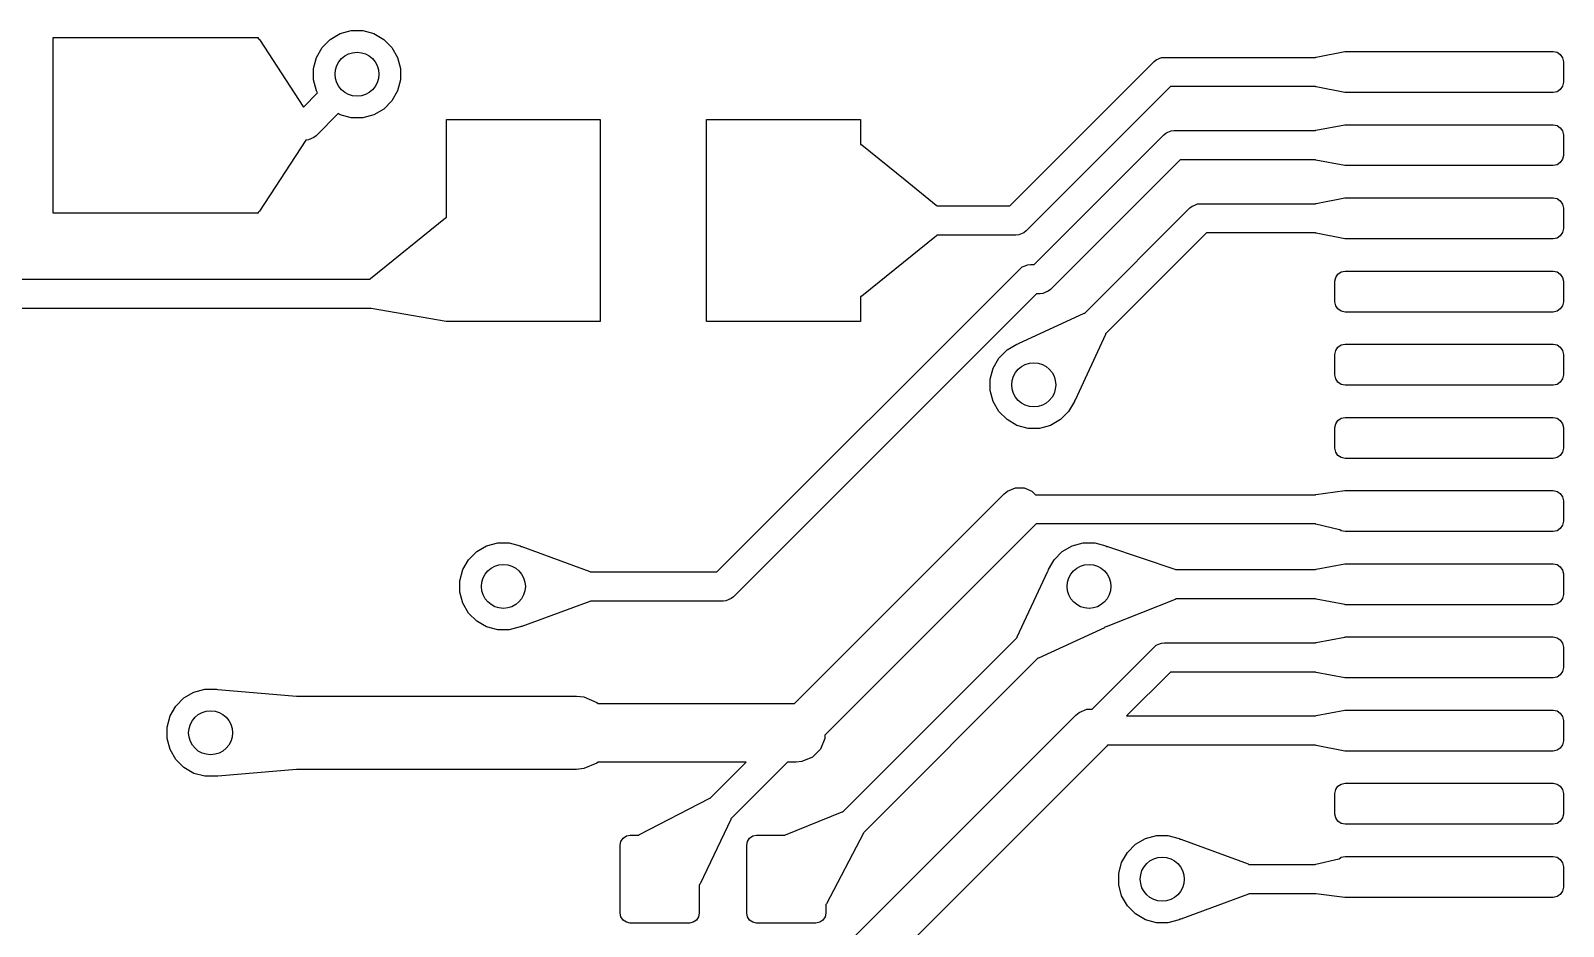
# Model space of a CAD drawing. Header units: inches. Extents: x 2.77 to 6.15, y -3.57 to -1.68.
# Drawn here: x 3.3177 to 3.7299, y -3.1032 to -2.8623 of the extents above; entities that cross this region are included whole.
import ezdxf

# ---------------------------------------------------------------- set-up
doc = ezdxf.new("R2010")
doc.units = ezdxf.units.IN
doc.header["$MEASUREMENT"] = 0
doc.layers.add('F.Cu', color=13, linetype='CONTINUOUS', true_color=0xc83434)

msp = doc.modelspace()

# ---------------------------------------------------------------- linework, layer by layer
at = {"layer": 'F.Cu', "linetype": 'CONTINUOUS'}
for p, q in [((3.32382, -2.91142), (3.32382, -2.86417)), ((3.32382, -2.86417), (3.37894, -2.86417)), ((3.37894, -2.86417), (3.37894, -2.86448)), ((3.37894, -2.86448), (3.37904, -2.86449)), ((3.37904, -2.86449), (3.37908, -2.86451)), ((3.37908, -2.86451), (3.37926, -2.86467)), ((3.39832, -2.86465), (3.40099, -2.8631)), ((3.40099, -2.8631), (3.40397, -2.86231)), ((3.40397, -2.86231), (3.40705, -2.86231)), ((3.40705, -2.86231), (3.41003, -2.8631)), ((3.41003, -2.8631), (3.4127, -2.86465)), ((3.37926, -2.86467), (3.39109, -2.88287)), ((3.3946, -2.8695), (3.39614, -2.86683)), ((3.39614, -2.86683), (3.39832, -2.86465)), ((3.4127, -2.86465), (3.41488, -2.86683)), ((3.41488, -2.86683), (3.41642, -2.8695)), ((3.66343, -2.8694), (3.67113, -2.86794)), ((3.67113, -2.86794), (3.67114, -2.86794)), ((3.67114, -2.86794), (3.67126, -2.86791)), ((3.67126, -2.86791), (3.72717, -2.86791)), ((3.72717, -2.86791), (3.72822, -2.86812)), ((3.72822, -2.86812), (3.72911, -2.86872)), ((3.72911, -2.86872), (3.72971, -2.86961)), ((3.3938, -2.87247), (3.3946, -2.8695)), ((3.3938, -2.87556), (3.3938, -2.87247)), ((3.41642, -2.8695), (3.41722, -2.87247)), ((3.41722, -2.87247), (3.41722, -2.87556)), ((3.58105, -2.90945), (3.61985, -2.87064)), ((3.61985, -2.87064), (3.62045, -2.87015)), ((3.62045, -2.87015), (3.62187, -2.86956)), ((3.62187, -2.86956), (3.62264, -2.86949)), ((3.62264, -2.86949), (3.66325, -2.86949)), ((3.66325, -2.86949), (3.66327, -2.86947)), ((3.66327, -2.86947), (3.66331, -2.86945)), ((3.66331, -2.86945), (3.66343, -2.8694)), ((3.72971, -2.86961), (3.72992, -2.87067)), ((3.72992, -2.87067), (3.72992, -2.87618)), ((3.3946, -2.87854), (3.3938, -2.87556)), ((3.41722, -2.87556), (3.41642, -2.87854)), ((3.72992, -2.87618), (3.72971, -2.87724)), ((3.39109, -2.88287), (3.3949, -2.87906)), ((3.3949, -2.87906), (3.3946, -2.87854)), ((3.41642, -2.87854), (3.41488, -2.88121)), ((3.62427, -2.87736), (3.58546, -2.91617)), ((3.66326, -2.87736), (3.62427, -2.87736)), ((3.66329, -2.87738), (3.66326, -2.87736)), ((3.66346, -2.87745), (3.66329, -2.87738)), ((3.67113, -2.87891), (3.66346, -2.87745)), ((3.67114, -2.87891), (3.67113, -2.87891)), ((3.67126, -2.87894), (3.67114, -2.87891)), ((3.72717, -2.87894), (3.67126, -2.87894)), ((3.72822, -2.87873), (3.72717, -2.87894)), ((3.72911, -2.87813), (3.72822, -2.87873)), ((3.72971, -2.87724), (3.72911, -2.87813)), ((3.40047, -2.88463), (3.39452, -2.89058)), ((3.40099, -2.88493), (3.40047, -2.88463)), ((3.40397, -2.88573), (3.40099, -2.88493)), ((3.41003, -2.88493), (3.40705, -2.88573)), ((3.4127, -2.88339), (3.41003, -2.88493)), ((3.41488, -2.88121), (3.4127, -2.88339)), ((3.40705, -2.88573), (3.40397, -2.88573)), ((3.42961, -2.91257), (3.42961, -2.88622)), ((3.42961, -2.88622), (3.47094, -2.88622)), ((3.47094, -2.88622), (3.47094, -2.94055)), ((3.49953, -2.94055), (3.49953, -2.88622)), ((3.49953, -2.88622), (3.54087, -2.88622)), ((3.54087, -2.88622), (3.54087, -2.89294)), ((3.62353, -2.88963), (3.62446, -2.88925)), ((3.62446, -2.88925), (3.62522, -2.88917)), ((3.62522, -2.88917), (3.66323, -2.88917)), ((3.66323, -2.88917), (3.66337, -2.8891)), ((3.66337, -2.8891), (3.67117, -2.88762)), ((3.67117, -2.88762), (3.67118, -2.88762)), ((3.67118, -2.88762), (3.67126, -2.8876)), ((3.67126, -2.8876), (3.72717, -2.8876)), ((3.72717, -2.8876), (3.72822, -2.88781)), ((3.72822, -2.88781), (3.72911, -2.88841)), ((3.72911, -2.88841), (3.72971, -2.8893)), ((3.72971, -2.8893), (3.72992, -2.89035)), ((3.39173, -2.89173), (3.37927, -2.9109)), ((3.3925, -2.89166), (3.39173, -2.89173)), ((3.39173, -2.89173), (3.39173, -2.89173)), ((3.39392, -2.89107), (3.3925, -2.89166)), ((3.39452, -2.89058), (3.39392, -2.89107)), ((3.54087, -2.89294), (3.54106, -2.89293)), ((3.54106, -2.89293), (3.54111, -2.89295)), ((3.54111, -2.89295), (3.54125, -2.89303)), ((3.54125, -2.89303), (3.55289, -2.90245)), ((3.58757, -2.9252), (3.62244, -2.89033)), ((3.62244, -2.89033), (3.62304, -2.88984)), ((3.62304, -2.88984), (3.62353, -2.88963)), ((3.72992, -2.89035), (3.72992, -2.89587)), ((3.62685, -2.89705), (3.59198, -2.93192)), ((3.66326, -2.89705), (3.62685, -2.89705)), ((3.66337, -2.89712), (3.66326, -2.89705)), ((3.67117, -2.89861), (3.66337, -2.89712)), ((3.72971, -2.89692), (3.72911, -2.89781)), ((3.72992, -2.89587), (3.72971, -2.89692)), ((3.67118, -2.89861), (3.67117, -2.89861)), ((3.67126, -2.89862), (3.67118, -2.89861)), ((3.72717, -2.89862), (3.67126, -2.89862)), ((3.72822, -2.89841), (3.72717, -2.89862)), ((3.72911, -2.89781), (3.72822, -2.89841)), ((3.55289, -2.90245), (3.56129, -2.90925)), ((3.56129, -2.90925), (3.56141, -2.90939)), ((3.56141, -2.90939), (3.56144, -2.90945)), ((3.56144, -2.90945), (3.58105, -2.90945)), ((3.62951, -2.91001), (3.63011, -2.90952)), ((3.63011, -2.90952), (3.63086, -2.90921)), ((3.63086, -2.90921), (3.63153, -2.90893)), ((3.63153, -2.90893), (3.63229, -2.90886)), ((3.63229, -2.90886), (3.66325, -2.90886)), ((3.66325, -2.90886), (3.66327, -2.90884)), ((3.66327, -2.90884), (3.66331, -2.90882)), ((3.66331, -2.90882), (3.66343, -2.90877)), ((3.66343, -2.90877), (3.67113, -2.90731)), ((3.67113, -2.90731), (3.67114, -2.90731)), ((3.67114, -2.90731), (3.67126, -2.90728)), ((3.67126, -2.90728), (3.72717, -2.90728)), ((3.72717, -2.90728), (3.72822, -2.90749)), ((3.72822, -2.90749), (3.72911, -2.90809)), ((3.72911, -2.90809), (3.72971, -2.90898)), ((3.72971, -2.90898), (3.72992, -2.91004)), ((3.37894, -2.91142), (3.32382, -2.91142)), ((3.37909, -2.91107), (3.37894, -2.9111)), ((3.37894, -2.9111), (3.37894, -2.91142)), ((3.37915, -2.91103), (3.37909, -2.91107)), ((3.37927, -2.9109), (3.37915, -2.91103)), ((3.40911, -2.929), (3.42928, -2.91266)), ((3.42928, -2.91266), (3.42961, -2.91257)), ((3.60123, -2.9383), (3.62951, -2.91001)), ((3.72992, -2.91004), (3.72992, -2.91555)), ((3.56131, -2.91751), (3.54126, -2.93374)), ((3.56144, -2.91733), (3.56131, -2.91751)), ((3.58268, -2.91732), (3.56144, -2.91732)), ((3.56144, -2.91732), (3.56144, -2.91733)), ((3.58345, -2.91725), (3.58268, -2.91732)), ((3.58486, -2.91666), (3.58345, -2.91725)), ((3.58546, -2.91617), (3.58486, -2.91666)), ((3.63393, -2.91673), (3.60683, -2.94383)), ((3.66326, -2.91673), (3.63393, -2.91673)), ((3.66329, -2.91675), (3.66326, -2.91673)), ((3.66346, -2.91682), (3.66329, -2.91675)), ((3.67113, -2.91828), (3.66346, -2.91682)), ((3.72822, -2.9181), (3.72717, -2.91831)), ((3.72911, -2.9175), (3.72822, -2.9181)), ((3.72971, -2.91661), (3.72911, -2.9175)), ((3.72992, -2.91555), (3.72971, -2.91661)), ((3.67114, -2.91828), (3.67113, -2.91828)), ((3.67126, -2.91831), (3.67114, -2.91828)), ((3.72717, -2.91831), (3.67126, -2.91831)), ((3.50231, -3.00787), (3.58383, -2.92635)), ((3.58383, -2.92635), (3.58443, -2.92586)), ((3.58443, -2.92586), (3.58519, -2.92554)), ((3.58519, -2.92554), (3.58585, -2.92527)), ((3.58585, -2.92527), (3.58661, -2.9252)), ((3.58661, -2.9252), (3.58757, -2.9252)), ((3.31167, -2.92913), (3.40903, -2.92913)), ((3.40903, -2.92913), (3.40907, -2.92903)), ((3.40907, -2.92903), (3.40911, -2.929)), ((3.6685, -2.92972), (3.66871, -2.92867)), ((3.6685, -2.93524), (3.6685, -2.92972)), ((3.66871, -2.92867), (3.66931, -2.92778)), ((3.66931, -2.92778), (3.67021, -2.92718)), ((3.67021, -2.92718), (3.67126, -2.92697)), ((3.67126, -2.92697), (3.72717, -2.92697)), ((3.72717, -2.92697), (3.72822, -2.92718)), ((3.72822, -2.92718), (3.72911, -2.92778)), ((3.72911, -2.92778), (3.72971, -2.92867)), ((3.72971, -2.92867), (3.72992, -2.92972)), ((3.72992, -2.92972), (3.72992, -2.93524)), ((3.58824, -2.93307), (3.50672, -3.01459)), ((3.54102, -2.93384), (3.54087, -2.93383)), ((3.54087, -2.93383), (3.54087, -2.94055)), ((3.5411, -2.93382), (3.54102, -2.93384)), ((3.54126, -2.93374), (3.5411, -2.93382)), ((3.5892, -2.93307), (3.58824, -2.93307)), ((3.58997, -2.933), (3.5892, -2.93307)), ((3.59139, -2.93241), (3.58997, -2.933)), ((3.59198, -2.93192), (3.59139, -2.93241)), ((3.40922, -2.93701), (3.31004, -2.93701)), ((3.40932, -2.93707), (3.40922, -2.93701)), ((3.42949, -2.94053), (3.40932, -2.93707)), ((3.58338, -2.94649), (3.60106, -2.9383)), ((3.60106, -2.9383), (3.60123, -2.9383)), ((3.66871, -2.93629), (3.6685, -2.93524)), ((3.66931, -2.93718), (3.66871, -2.93629)), ((3.67021, -2.93778), (3.66931, -2.93718)), ((3.67126, -2.93799), (3.67021, -2.93778)), ((3.72717, -2.93799), (3.67126, -2.93799)), ((3.72822, -2.93778), (3.72717, -2.93799)), ((3.72911, -2.93718), (3.72822, -2.93778)), ((3.72971, -2.93629), (3.72911, -2.93718)), ((3.72992, -2.93524), (3.72971, -2.93629)), ((3.42961, -2.94052), (3.42949, -2.94053)), ((3.42961, -2.94055), (3.42961, -2.94052)), ((3.47094, -2.94055), (3.42961, -2.94055)), ((3.54087, -2.94055), (3.49953, -2.94055)), ((3.58032, -2.94821), (3.58299, -2.94667)), ((3.58299, -2.94667), (3.58328, -2.94659)), ((3.58328, -2.94659), (3.58338, -2.94649)), ((3.60679, -2.94403), (3.5986, -2.96171)), ((3.60683, -2.94383), (3.60679, -2.94403)), ((3.60683, -2.94383), (3.60683, -2.94383)), ((3.66931, -2.94746), (3.67021, -2.94686)), ((3.67021, -2.94686), (3.67126, -2.94665)), ((3.67126, -2.94665), (3.72717, -2.94665)), ((3.72717, -2.94665), (3.72822, -2.94686)), ((3.72822, -2.94686), (3.72911, -2.94746)), ((3.57659, -2.95306), (3.57814, -2.95039)), ((3.57814, -2.95039), (3.58032, -2.94821)), ((3.6685, -2.94941), (3.66871, -2.94835)), ((3.6685, -2.95492), (3.6685, -2.94941)), ((3.66871, -2.94835), (3.66931, -2.94746)), ((3.72911, -2.94746), (3.72971, -2.94835)), ((3.72971, -2.94835), (3.72992, -2.94941)), ((3.72992, -2.94941), (3.72992, -2.95492)), ((3.5758, -2.95604), (3.57659, -2.95306)), ((3.66871, -2.95598), (3.6685, -2.95492)), ((3.72992, -2.95492), (3.72971, -2.95598)), ((3.5758, -2.95913), (3.5758, -2.95604)), ((3.57659, -2.9621), (3.5758, -2.95913)), ((3.66931, -2.95687), (3.66871, -2.95598)), ((3.67021, -2.95747), (3.66931, -2.95687)), ((3.67126, -2.95768), (3.67021, -2.95747)), ((3.72717, -2.95768), (3.67126, -2.95768)), ((3.72822, -2.95747), (3.72717, -2.95768)), ((3.72911, -2.95687), (3.72822, -2.95747)), ((3.72971, -2.95598), (3.72911, -2.95687)), ((3.57814, -2.96477), (3.57659, -2.9621)), ((3.59842, -2.9621), (3.59688, -2.96477)), ((3.5985, -2.9618), (3.59842, -2.9621)), ((3.5986, -2.96171), (3.5985, -2.9618)), ((3.58032, -2.96695), (3.57814, -2.96477)), ((3.58299, -2.9685), (3.58032, -2.96695)), ((3.5947, -2.96695), (3.59203, -2.9685)), ((3.59688, -2.96477), (3.5947, -2.96695)), ((3.66871, -2.96804), (3.66931, -2.96715)), ((3.66931, -2.96715), (3.67021, -2.96655)), ((3.67021, -2.96655), (3.67126, -2.96634)), ((3.67126, -2.96634), (3.72717, -2.96634)), ((3.72717, -2.96634), (3.72822, -2.96655)), ((3.72822, -2.96655), (3.72911, -2.96715)), ((3.72911, -2.96715), (3.72971, -2.96804)), ((3.58596, -2.96929), (3.58299, -2.9685)), ((3.58905, -2.96929), (3.58596, -2.96929)), ((3.59203, -2.9685), (3.58905, -2.96929)), ((3.6685, -2.96909), (3.66871, -2.96804)), ((3.6685, -2.97461), (3.6685, -2.96909)), ((3.72971, -2.96804), (3.72992, -2.96909)), ((3.72992, -2.96909), (3.72992, -2.97461)), ((3.66871, -2.97566), (3.6685, -2.97461)), ((3.66931, -2.97655), (3.66871, -2.97566)), ((3.72971, -2.97566), (3.72911, -2.97655)), ((3.72992, -2.97461), (3.72971, -2.97566)), ((3.67021, -2.97715), (3.66931, -2.97655)), ((3.67126, -2.97736), (3.67021, -2.97715)), ((3.72717, -2.97736), (3.67126, -2.97736)), ((3.72822, -2.97715), (3.72717, -2.97736)), ((3.72911, -2.97655), (3.72822, -2.97715)), ((3.52314, -3.04331), (3.57956, -2.98689)), ((3.57956, -2.98689), (3.58046, -2.98615)), ((3.58046, -2.98615), (3.58259, -2.98527)), ((3.58259, -2.98527), (3.58489, -2.98527)), ((3.58489, -2.98527), (3.58702, -2.98615)), ((3.58702, -2.98615), (3.58799, -2.98713)), ((3.58799, -2.98713), (3.66328, -2.98713)), ((3.66328, -2.98713), (3.66339, -2.98707)), ((3.66339, -2.98707), (3.67119, -2.98603)), ((3.67119, -2.98603), (3.67121, -2.98603)), ((3.67121, -2.98603), (3.67126, -2.98602)), ((3.67126, -2.98602), (3.72717, -2.98602)), ((3.72717, -2.98602), (3.72822, -2.98623)), ((3.72822, -2.98623), (3.72911, -2.98683)), ((3.72911, -2.98683), (3.72971, -2.98772)), ((3.72971, -2.98772), (3.72992, -2.98878)), ((3.72992, -2.98878), (3.72992, -2.99429)), ((3.58792, -2.99524), (3.53134, -3.05181)), ((3.58811, -2.995), (3.58792, -2.99524)), ((3.66323, -2.995), (3.58811, -2.995)), ((3.66335, -2.99508), (3.66323, -2.995)), ((3.66972, -2.99655), (3.66335, -2.99508)), ((3.72911, -2.99624), (3.72822, -2.99684)), ((3.72971, -2.99535), (3.72911, -2.99624)), ((3.72992, -2.99429), (3.72971, -2.99535)), ((3.44036, -3.0009), (3.44334, -3.0001)), ((3.44334, -3.0001), (3.44642, -3.0001)), ((3.44642, -3.0001), (3.4494, -3.0009)), ((3.59784, -3.0009), (3.60082, -3.0001)), ((3.60082, -3.0001), (3.6039, -3.0001)), ((3.6039, -3.0001), (3.60688, -3.0009)), ((3.66978, -2.99655), (3.66972, -2.99655)), ((3.67021, -2.99684), (3.66978, -2.99655)), ((3.67126, -2.99705), (3.67021, -2.99684)), ((3.72717, -2.99705), (3.67126, -2.99705)), ((3.72822, -2.99684), (3.72717, -2.99705)), ((3.43397, -3.00729), (3.43551, -3.00462)), ((3.43551, -3.00462), (3.43769, -3.00244)), ((3.43769, -3.00244), (3.44036, -3.0009)), ((3.4494, -3.0009), (3.44967, -3.00105)), ((3.44967, -3.00105), (3.44981, -3.00105)), ((3.44981, -3.00105), (3.4681, -3.00776)), ((3.59145, -3.00729), (3.59299, -3.00462)), ((3.59299, -3.00462), (3.59517, -3.00244)), ((3.59517, -3.00244), (3.59784, -3.0009)), ((3.60688, -3.0009), (3.60713, -3.00104)), ((3.60713, -3.00104), (3.60714, -3.00103)), ((3.60714, -3.00103), (3.6072, -3.00103)), ((3.6072, -3.00103), (3.60735, -3.00106)), ((3.60735, -3.00106), (3.62548, -3.00715)), ((3.43317, -3.01027), (3.43397, -3.00729)), ((3.4681, -3.00776), (3.46822, -3.00787)), ((3.46822, -3.00787), (3.50231, -3.00787)), ((3.58308, -3.02537), (3.59127, -3.00769)), ((3.59127, -3.00769), (3.59137, -3.00759)), ((3.59137, -3.00759), (3.59145, -3.00729)), ((3.62548, -3.00715), (3.62564, -3.00724)), ((3.62564, -3.00724), (3.62569, -3.00728)), ((3.62569, -3.00728), (3.66325, -3.00728)), ((3.66325, -3.00728), (3.66327, -3.00726)), ((3.66327, -3.00726), (3.66331, -3.00724)), ((3.66331, -3.00724), (3.66343, -3.0072)), ((3.66343, -3.0072), (3.67113, -3.00573)), ((3.67113, -3.00573), (3.67114, -3.00573)), ((3.67114, -3.00573), (3.67126, -3.00571)), ((3.67126, -3.00571), (3.72717, -3.00571)), ((3.72717, -3.00571), (3.72822, -3.00592)), ((3.72822, -3.00592), (3.72911, -3.00652)), ((3.72911, -3.00652), (3.72971, -3.00741)), ((3.72971, -3.00741), (3.72992, -3.00846)), ((3.72992, -3.00846), (3.72992, -3.01398)), ((3.43317, -3.01335), (3.43317, -3.01027)), ((3.43397, -3.01633), (3.43317, -3.01335)), ((3.43551, -3.019), (3.43397, -3.01633)), ((3.4681, -3.01586), (3.44981, -3.02257)), ((3.46827, -3.01575), (3.4681, -3.01586)), ((3.50394, -3.01575), (3.46827, -3.01575)), ((3.46827, -3.01575), (3.46827, -3.01575)), ((3.50471, -3.01567), (3.50394, -3.01575)), ((3.50612, -3.01508), (3.50471, -3.01567)), ((3.50672, -3.01459), (3.50612, -3.01508)), ((3.62555, -3.01529), (3.60739, -3.02252)), ((3.62568, -3.01516), (3.62555, -3.01529)), ((3.62555, -3.01529), (3.62555, -3.01529)), ((3.66326, -3.01516), (3.62568, -3.01516)), ((3.66329, -3.01518), (3.66326, -3.01516)), ((3.66346, -3.01525), (3.66329, -3.01518)), ((3.67113, -3.01671), (3.66346, -3.01525)), ((3.67114, -3.01671), (3.67113, -3.01671)), ((3.67126, -3.01673), (3.67114, -3.01671)), ((3.72717, -3.01673), (3.67126, -3.01673)), ((3.72822, -3.01652), (3.72717, -3.01673)), ((3.72911, -3.01593), (3.72822, -3.01652)), ((3.72971, -3.01503), (3.72911, -3.01593)), ((3.72992, -3.01398), (3.72971, -3.01503)), ((3.43769, -3.02118), (3.43551, -3.019)), ((3.44036, -3.02272), (3.43769, -3.02118)), ((3.44334, -3.02352), (3.44036, -3.02272)), ((3.44642, -3.02352), (3.44334, -3.02352)), ((3.4494, -3.02272), (3.44642, -3.02352)), ((3.44967, -3.02257), (3.4494, -3.02272)), ((3.44981, -3.02257), (3.44967, -3.02257)), ((3.58304, -3.02556), (3.58308, -3.02537)), ((3.60649, -3.02291), (3.58881, -3.03109)), ((3.60659, -3.0228), (3.60649, -3.02291)), ((3.60688, -3.02272), (3.60659, -3.0228)), ((3.60718, -3.02255), (3.60688, -3.02272)), ((3.60722, -3.02255), (3.60718, -3.02255)), ((3.60739, -3.02252), (3.60722, -3.02255)), ((3.53619, -3.07241), (3.58304, -3.02556)), ((3.58304, -3.02556), (3.58304, -3.02556)), ((3.60318, -3.0448), (3.61985, -3.02812)), ((3.61985, -3.02812), (3.62045, -3.02763)), ((3.62045, -3.02763), (3.62091, -3.02744)), ((3.62091, -3.02744), (3.62187, -3.02704)), ((3.62187, -3.02704), (3.62264, -3.02697)), ((3.62264, -3.02697), (3.66325, -3.02697)), ((3.66325, -3.02697), (3.66327, -3.02695)), ((3.66327, -3.02695), (3.66331, -3.02693)), ((3.66331, -3.02693), (3.66343, -3.02688)), ((3.66343, -3.02688), (3.67113, -3.02542)), ((3.67113, -3.02542), (3.67114, -3.02542)), ((3.67114, -3.02542), (3.67126, -3.02539)), ((3.67126, -3.02539), (3.72717, -3.02539)), ((3.72717, -3.02539), (3.72822, -3.0256)), ((3.72822, -3.0256), (3.72911, -3.0262)), ((3.72911, -3.0262), (3.72971, -3.02709)), ((3.72971, -3.02709), (3.72992, -3.02815)), ((3.72992, -3.02815), (3.72992, -3.03366)), ((3.58864, -3.0311), (3.54177, -3.07798)), ((3.58881, -3.03109), (3.58864, -3.0311)), ((3.62427, -3.03484), (3.61246, -3.04665)), ((3.66326, -3.03484), (3.62427, -3.03484)), ((3.66329, -3.03486), (3.66326, -3.03484)), ((3.66346, -3.03493), (3.66329, -3.03486)), ((3.67113, -3.03639), (3.66346, -3.03493)), ((3.67114, -3.03639), (3.67113, -3.03639)), ((3.67126, -3.03642), (3.67114, -3.03639)), ((3.72717, -3.03642), (3.67126, -3.03642)), ((3.72822, -3.03621), (3.72717, -3.03642)), ((3.72911, -3.03561), (3.72822, -3.03621)), ((3.72971, -3.03472), (3.72911, -3.03561)), ((3.72992, -3.03366), (3.72971, -3.03472)), ((3.35677, -3.04399), (3.35895, -3.04181)), ((3.35895, -3.04181), (3.36162, -3.04027)), ((3.36162, -3.04027), (3.3646, -3.03947)), ((3.3646, -3.03947), (3.36768, -3.03947)), ((3.36768, -3.03947), (3.36797, -3.03955)), ((3.36797, -3.03955), (3.36812, -3.03951)), ((3.36812, -3.03951), (3.38924, -3.0413)), ((3.38924, -3.0413), (3.38931, -3.04134)), ((3.38931, -3.04134), (3.46457, -3.04134)), ((3.46457, -3.04134), (3.46649, -3.04153)), ((3.46649, -3.04153), (3.47004, -3.043)), ((3.35523, -3.04666), (3.35677, -3.04399)), ((3.47004, -3.043), (3.47034, -3.04331)), ((3.47034, -3.04331), (3.52314, -3.04331)), ((3.59878, -3.04641), (3.59967, -3.04568)), ((3.59967, -3.04568), (3.6018, -3.0448)), ((3.6018, -3.0448), (3.60318, -3.0448)), ((3.66343, -3.04657), (3.67113, -3.0451)), ((3.67113, -3.0451), (3.67114, -3.0451)), ((3.67114, -3.0451), (3.67126, -3.04508)), ((3.67126, -3.04508), (3.72717, -3.04508)), ((3.72717, -3.04508), (3.72822, -3.04529)), ((3.72822, -3.04529), (3.72911, -3.04589)), ((3.72911, -3.04589), (3.72971, -3.04678)), ((3.35443, -3.04964), (3.35523, -3.04666)), ((3.35443, -3.05272), (3.35443, -3.04964)), ((3.52546, -3.11973), (3.59878, -3.04641)), ((3.61246, -3.04665), (3.66325, -3.04665)), ((3.66325, -3.04665), (3.66327, -3.04663)), ((3.66327, -3.04663), (3.66331, -3.04661)), ((3.66331, -3.04661), (3.66343, -3.04657)), ((3.72971, -3.04678), (3.72992, -3.04783)), ((3.72992, -3.04783), (3.72992, -3.05335)), ((3.35523, -3.0557), (3.35443, -3.05272)), ((3.53134, -3.05272), (3.53017, -3.05556)), ((3.53134, -3.05181), (3.53134, -3.05272)), ((3.72992, -3.05335), (3.72971, -3.0544)), ((3.35677, -3.05837), (3.35523, -3.0557)), ((3.528, -3.05773), (3.52516, -3.0589)), ((3.53017, -3.05556), (3.528, -3.05773)), ((3.60713, -3.05477), (3.53019, -3.1317)), ((3.60732, -3.05453), (3.60713, -3.05477)), ((3.66326, -3.05453), (3.60732, -3.05453)), ((3.66329, -3.05455), (3.66326, -3.05453)), ((3.66346, -3.05462), (3.66329, -3.05455)), ((3.67113, -3.05608), (3.66346, -3.05462)), ((3.67114, -3.05608), (3.67113, -3.05608)), ((3.67126, -3.0561), (3.67114, -3.05608)), ((3.72717, -3.0561), (3.67126, -3.0561)), ((3.72822, -3.05589), (3.72717, -3.0561)), ((3.72911, -3.0553), (3.72822, -3.05589)), ((3.72971, -3.0544), (3.72911, -3.0553)), ((3.35895, -3.06055), (3.35677, -3.05837)), ((3.36162, -3.06209), (3.35895, -3.06055)), ((3.3646, -3.06289), (3.36162, -3.06209)), ((3.38924, -3.06106), (3.36812, -3.06285)), ((3.38932, -3.06102), (3.38924, -3.06106)), ((3.46457, -3.06102), (3.38932, -3.06102)), ((3.46649, -3.06083), (3.46457, -3.06102)), ((3.47004, -3.05936), (3.46649, -3.06083)), ((3.47034, -3.05906), (3.47004, -3.05936)), ((3.51018, -3.05906), (3.47034, -3.05906)), ((3.50046, -3.06877), (3.51018, -3.05906)), ((3.52132, -3.05906), (3.50603, -3.07434)), ((3.52362, -3.05906), (3.52132, -3.05906)), ((3.52516, -3.0589), (3.52362, -3.05906)), ((3.36768, -3.06289), (3.3646, -3.06289)), ((3.36798, -3.06281), (3.36768, -3.06289)), ((3.36812, -3.06285), (3.36798, -3.06281)), ((3.6685, -3.06752), (3.66871, -3.06647)), ((3.66871, -3.06647), (3.66931, -3.06557)), ((3.66931, -3.06557), (3.67021, -3.06497)), ((3.67021, -3.06497), (3.67126, -3.06476)), ((3.67126, -3.06476), (3.72717, -3.06476)), ((3.72717, -3.06476), (3.72822, -3.06497)), ((3.72822, -3.06497), (3.72911, -3.06557)), ((3.72911, -3.06557), (3.72971, -3.06647)), ((3.72971, -3.06647), (3.72992, -3.06752)), ((3.48149, -3.0785), (3.50022, -3.06883)), ((3.50022, -3.06883), (3.50039, -3.06878)), ((3.50039, -3.06878), (3.50046, -3.06877)), ((3.6685, -3.07303), (3.6685, -3.06752)), ((3.72992, -3.06752), (3.72992, -3.07303)), ((3.50601, -3.07454), (3.49776, -3.09185)), ((3.50602, -3.07452), (3.50601, -3.07454)), ((3.50604, -3.07444), (3.50602, -3.07451)), ((3.50602, -3.07451), (3.50602, -3.07451)), ((3.50602, -3.07451), (3.50602, -3.07452)), ((3.50603, -3.07434), (3.50604, -3.07444)), ((3.50604, -3.07444), (3.50604, -3.07444)), ((3.52073, -3.07861), (3.53602, -3.07241)), ((3.53602, -3.07241), (3.53619, -3.07241)), ((3.66871, -3.07409), (3.6685, -3.07303)), ((3.66931, -3.07498), (3.66871, -3.07409)), ((3.72971, -3.07409), (3.72911, -3.07498)), ((3.72992, -3.07303), (3.72971, -3.07409)), ((3.47708, -3.07952), (3.47794, -3.07894)), ((3.47794, -3.07894), (3.47896, -3.07874)), ((3.47896, -3.07874), (3.48128, -3.07874)), ((3.48128, -3.07874), (3.48132, -3.07865)), ((3.48132, -3.07865), (3.48136, -3.0786)), ((3.48136, -3.0786), (3.48149, -3.0785)), ((3.51109, -3.07952), (3.51196, -3.07894)), ((3.51196, -3.07894), (3.51297, -3.07874)), ((3.51297, -3.07874), (3.52056, -3.07874)), ((3.52056, -3.07874), (3.52073, -3.07861)), ((3.54172, -3.07817), (3.5318, -3.09719)), ((3.54177, -3.07798), (3.54172, -3.07817)), ((3.61753, -3.07964), (3.62051, -3.07884)), ((3.62051, -3.07884), (3.62359, -3.07884)), ((3.62359, -3.07884), (3.62657, -3.07964)), ((3.67021, -3.07558), (3.66931, -3.07498)), ((3.67126, -3.07579), (3.67021, -3.07558)), ((3.72717, -3.07579), (3.67126, -3.07579)), ((3.72822, -3.07558), (3.72717, -3.07579)), ((3.72911, -3.07498), (3.72822, -3.07558)), ((3.4763, -3.0814), (3.4765, -3.08038)), ((3.4763, -3.0997), (3.4763, -3.0814)), ((3.4765, -3.08038), (3.47708, -3.07952)), ((3.51031, -3.0814), (3.51052, -3.08038)), ((3.51031, -3.0997), (3.51031, -3.0814)), ((3.51052, -3.08038), (3.51109, -3.07952)), ((3.61268, -3.08336), (3.61486, -3.08118)), ((3.61486, -3.08118), (3.61753, -3.07964)), ((3.62657, -3.07964), (3.62683, -3.07979)), ((3.62683, -3.07979), (3.62689, -3.07979)), ((3.62689, -3.07979), (3.62706, -3.07982)), ((3.62706, -3.07982), (3.64518, -3.08647)), ((3.61034, -3.08901), (3.61114, -3.08603)), ((3.61114, -3.08603), (3.61268, -3.08336)), ((3.64518, -3.08647), (3.64533, -3.08657)), ((3.64533, -3.08657), (3.64539, -3.08661)), ((3.64539, -3.08661), (3.6632, -3.08661)), ((3.6632, -3.08661), (3.66335, -3.08653)), ((3.66335, -3.08653), (3.66954, -3.08506)), ((3.66954, -3.08506), (3.6696, -3.08506)), ((3.6696, -3.08506), (3.67021, -3.08466)), ((3.67021, -3.08466), (3.67126, -3.08445)), ((3.67126, -3.08445), (3.72717, -3.08445)), ((3.72717, -3.08445), (3.72822, -3.08466)), ((3.72822, -3.08466), (3.72911, -3.08526)), ((3.72911, -3.08526), (3.72971, -3.08615)), ((3.72971, -3.08615), (3.72992, -3.0872)), ((3.61034, -3.09209), (3.61034, -3.08901)), ((3.72992, -3.0872), (3.72992, -3.09272)), ((3.49758, -3.09206), (3.49756, -3.09207)), ((3.49756, -3.09207), (3.49756, -3.0997)), ((3.49765, -3.092), (3.49758, -3.09206)), ((3.49776, -3.09185), (3.49765, -3.092)), ((3.61114, -3.09507), (3.61034, -3.09209)), ((3.61268, -3.09774), (3.61114, -3.09507)), ((3.64522, -3.09462), (3.62706, -3.10128)), ((3.64531, -3.09457), (3.64522, -3.09462)), ((3.64538, -3.09449), (3.64531, -3.09457)), ((3.64531, -3.09457), (3.64531, -3.09457)), ((3.66331, -3.09449), (3.64538, -3.09449)), ((3.6634, -3.09454), (3.66331, -3.09449)), ((3.67119, -3.09546), (3.6634, -3.09454)), ((3.72822, -3.09526), (3.72717, -3.09547)), ((3.72911, -3.09467), (3.72822, -3.09526)), ((3.72971, -3.09377), (3.72911, -3.09467)), ((3.72992, -3.09272), (3.72971, -3.09377)), ((3.5318, -3.09719), (3.53157, -3.09738)), ((3.53157, -3.09738), (3.53157, -3.0997)), ((3.61486, -3.09992), (3.61268, -3.09774)), ((3.67122, -3.09546), (3.67119, -3.09546)), ((3.67126, -3.09547), (3.67122, -3.09546)), ((3.72717, -3.09547), (3.67126, -3.09547)), ((3.4765, -3.10072), (3.4763, -3.0997)), ((3.47708, -3.10158), (3.4765, -3.10072)), ((3.47794, -3.10216), (3.47708, -3.10158)), ((3.47896, -3.10236), (3.47794, -3.10216)), ((3.4949, -3.10236), (3.47896, -3.10236)), ((3.49592, -3.10216), (3.4949, -3.10236)), ((3.49678, -3.10158), (3.49592, -3.10216)), ((3.49736, -3.10072), (3.49678, -3.10158)), ((3.49756, -3.0997), (3.49736, -3.10072)), ((3.51052, -3.10072), (3.51031, -3.0997)), ((3.51109, -3.10158), (3.51052, -3.10072)), ((3.51196, -3.10216), (3.51109, -3.10158)), ((3.51297, -3.10236), (3.51196, -3.10216)), ((3.52892, -3.10236), (3.51297, -3.10236)), ((3.52993, -3.10216), (3.52892, -3.10236)), ((3.5308, -3.10158), (3.52993, -3.10216)), ((3.53137, -3.10072), (3.5308, -3.10158)), ((3.53157, -3.0997), (3.53137, -3.10072)), ((3.61753, -3.10146), (3.61486, -3.09992)), ((3.62051, -3.10226), (3.61753, -3.10146)), ((3.62359, -3.10226), (3.62051, -3.10226)), ((3.62657, -3.10146), (3.62359, -3.10226)), ((3.62684, -3.10131), (3.62657, -3.10146)), ((3.62689, -3.10131), (3.62684, -3.10131)), ((3.62706, -3.10128), (3.62689, -3.10131))]:
    msp.add_line(p, q, dxfattribs=at)
at = {"layer": 'F.Cu'}
for centre in [(3.40551, -2.87402), (3.58751, -2.95758), (3.44488, -3.01181), (3.60236, -3.01181), (3.36614, -3.05118), (3.62205, -3.09055)]:
    msp.add_circle(centre, 0.00591, dxfattribs=at)

doc.saveas('drawing.dxf')
